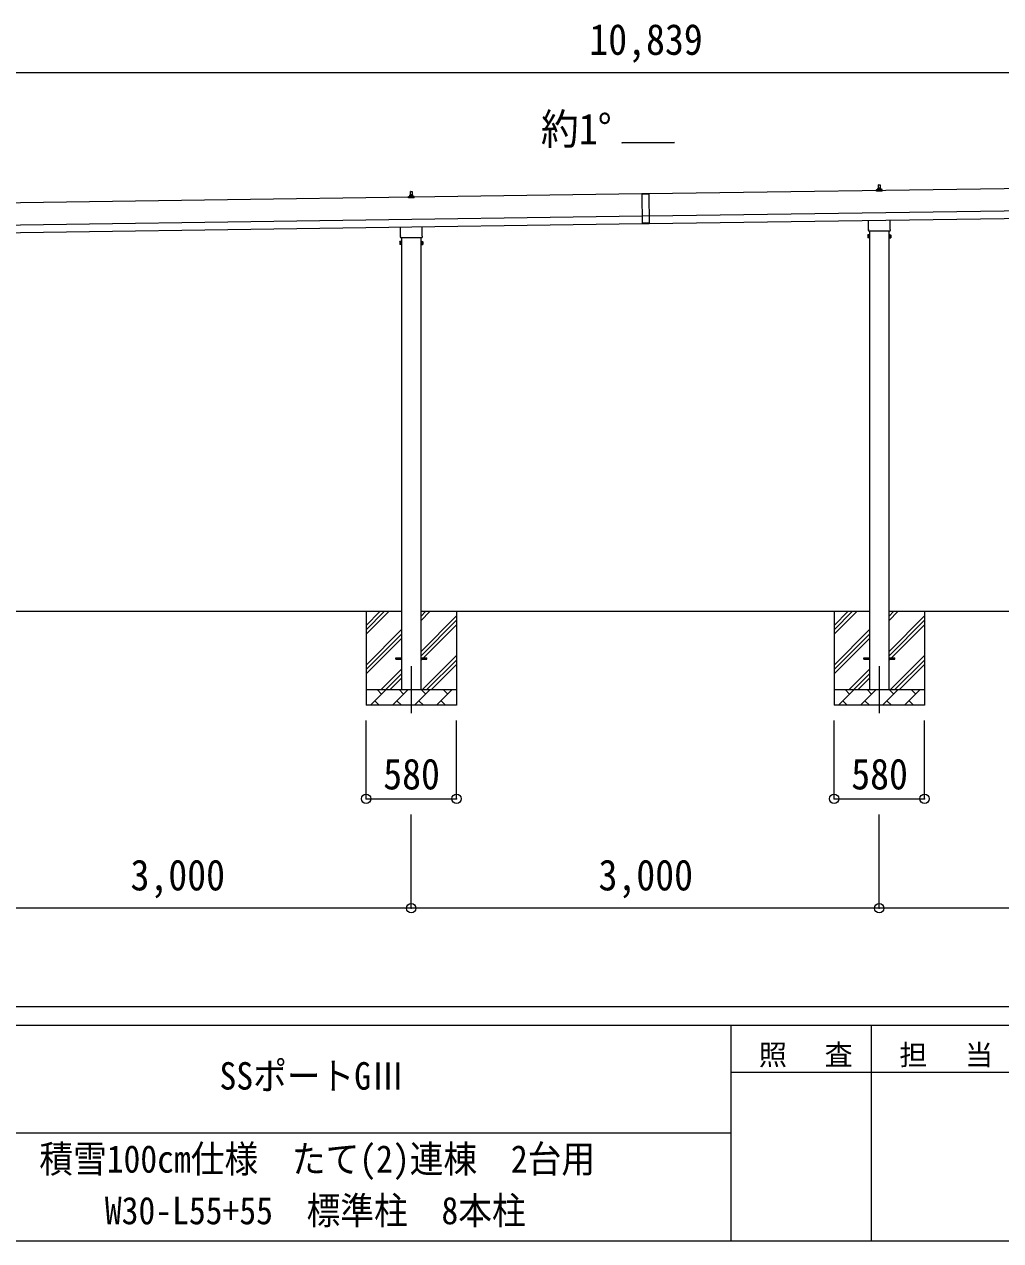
# Model space of a CAD drawing. Units: millimetres at full size, sheet at 1:60. Extents: x -16864 to 16864, y -11640 to 11640.
# Drawn here: x 874 to 7132, y -11640 to -3847 of the extents above; entities that cross this region are included whole.
import ezdxf
from ezdxf.enums import TextEntityAlignment as Align

# ---------------------------------------------------------------- set-up
doc = ezdxf.new("R2010")
doc.units = ezdxf.units.MM
doc.header["$LTSCALE"] = 60
doc.header["$PDMODE"] = 32
doc.header["$PDSIZE"] = 60
doc.linetypes.add('CHAIN1', pattern=[8, 5, -1, 1, -1])
for name, color, linetype, lineweight in [('0-1_Defpoints', 7, 'CHAIN1', 9), ('0-2_TEXT1', 4, 'Continuous', 9), ('0-3_SHAPE', 7, 'Continuous', 9), ('0-7_PARTS2', 7, 'Continuous', 9), ('0-8_TABLE1', 6, 'Continuous', 9), ('F-0', 7, 'Continuous', 9)]:
    doc.layers.add(name, color=color, linetype=linetype, lineweight=lineweight)
doc.styles.add('ＭＳ ゴシック', font='')
doc.styles.get('ＭＳ ゴシック').set_extended_font_data('MS Gothic')

msp = doc.modelspace()

# ---------------------------------------------------------------- linework, layer by layer
at = {"layer": '0-1_Defpoints'}
for p, q in [((3354.36, -7959.13), (3354.36, -8308.13)), ((6354.36, -7959.13), (6354.36, -8308.13))]:
    msp.add_line(p, q, dxfattribs=at)
at = {"layer": '0-2_TEXT1'}
for p, q in [((5042.26, -4603.3), (4706.26, -4608.1)), ((10242.05, -4856.47), (4877.1, -4933.11)), ((6336.41, -4914.66), (6336.41, -4906.94)), ((6336.79, -4906.16), (6372.53, -4906.16)), ((6337.18, -4905.97), (6343.9, -4904.34)), ((6344.28, -4904.16), (6365.04, -4904.16)), ((6344.66, -4903.37), (6344.66, -4899.16)), ((6345.66, -4899.16), (6363.66, -4899.16)), ((6348.66, -4899.16), (6349.39, -4875.63)), ((6350.39, -4874.66), (6358.94, -4874.66)), ((6359.94, -4875.63), (6360.66, -4899.16)), ((6364.66, -4903.37), (6364.66, -4899.16)), ((6372.15, -4905.97), (6365.43, -4904.34)), ((6372.91, -4914.66), (6372.91, -4906.94)), ((4832.1, -4933.76), (-532.85, -5010.4)), ((3336.41, -4957.51), (3336.41, -4949.8)), ((3372.91, -4957.51), (3336.41, -4957.51)), ((3336.79, -4949.01), (3372.53, -4949.01)), ((3337.18, -4948.83), (3343.9, -4947.2)), ((3344.28, -4947.01), (3365.04, -4947.01)), ((3344.66, -4946.23), (3344.66, -4942.01)), ((3345.66, -4942.01), (3363.66, -4942.01)), ((3348.66, -4942.01), (3349.39, -4918.49)), ((3350.39, -4917.51), (3358.94, -4917.51)), ((3359.94, -4918.49), (3360.66, -4942.01)), ((3364.66, -4946.23), (3364.66, -4942.01)), ((3372.15, -4948.83), (3365.43, -4947.2)), ((3372.91, -4957.51), (3372.91, -4949.8)), ((4832.09, -4932.76), (4877.09, -4932.11)), ((4832.09, -4932.76), (4834.84, -5125.24)), ((4877.1, -4933.11), (4832.1, -4933.76)), ((4877.09, -4932.11), (4879.83, -5124.59)), ((6372.91, -4914.66), (6336.41, -4914.66)), ((4879.1, -5073.1), (10244.05, -4996.46)), ((4879.81, -5123.09), (10244.77, -5046.45)), ((-530.85, -5150.38), (4834.1, -5073.74)), ((-530.13, -5200.38), (4834.82, -5123.74)), ((4879.11, -5074.1), (4834.12, -5074.74)), ((4879.76, -5119.59), (4834.77, -5120.24)), ((4879.83, -5124.59), (4834.84, -5125.24)), ((6286.06, -5158.64), (6286.06, -5103)), ((6422.66, -5101.05), (6422.66, -5158.64)), ((3284.36, -5210.27), (3284.36, -5204.77)), ((3286.06, -5201.5), (3286.06, -5145.86)), ((3422.29, -5213.77), (3286.42, -5213.77)), ((3291.86, -5213.77), (3291.86, -8109.13)), ((3416.86, -8109.13), (3416.86, -5213.77)), ((3422.66, -5143.91), (3422.66, -5201.5)), ((3424.36, -5204.77), (3424.36, -5210.27)), ((6280.36, -5196.92), (6281.11, -5195.6)), ((6280.36, -5196.92), (6280.36, -5213.92)), ((6280.36, -5213.92), (6281.11, -5215.23)), ((6287.36, -5200.51), (6281.11, -5200.51)), ((6287.36, -5210.32), (6281.11, -5210.32)), ((6287.36, -5215.23), (6281.11, -5215.23)), ((6284.36, -5167.42), (6284.36, -5161.92)), ((6422.29, -5170.92), (6286.42, -5170.92)), ((6289.86, -5214.62), (6287.36, -5214.62)), ((6291.86, -5170.92), (6291.86, -8109.13)), ((6416.86, -8109.13), (6416.86, -5170.92)), ((6418.86, -5214.62), (6421.36, -5214.62)), ((6421.36, -5200.51), (6427.6, -5200.51)), ((6421.36, -5210.32), (6427.6, -5210.32)), ((6421.36, -5215.23), (6427.6, -5215.23)), ((6424.36, -5161.92), (6424.36, -5167.42)), ((6428.36, -5196.92), (6427.6, -5195.6)), ((6428.36, -5213.92), (6427.6, -5215.23)), ((6428.36, -5196.92), (6428.36, -5213.92)), ((3280.36, -5239.77), (3281.11, -5238.46)), ((3280.36, -5239.77), (3280.36, -5256.77)), ((3280.36, -5256.77), (3281.11, -5258.09)), ((3287.36, -5243.37), (3281.11, -5243.37)), ((3287.36, -5253.18), (3281.11, -5253.18)), ((3287.36, -5258.09), (3281.11, -5258.09)), ((3289.86, -5257.47), (3287.36, -5257.47)), ((3418.86, -5257.47), (3421.36, -5257.47)), ((3421.36, -5243.37), (3427.6, -5243.37)), ((3421.36, -5253.18), (3427.6, -5253.18)), ((3421.36, -5258.09), (3427.6, -5258.09)), ((3428.36, -5239.77), (3427.6, -5238.46)), ((3428.36, -5256.77), (3427.6, -5258.09)), ((3428.36, -5239.77), (3428.36, -5256.77)), ((3254.36, -7904.63), (3291.86, -7904.63)), ((3254.36, -7913.63), (3254.36, -7904.63)), ((3254.36, -7904.63), (3291.86, -7904.63)), ((3254.36, -7913.63), (3254.36, -7904.63)), ((3254.36, -7913.63), (3291.86, -7913.63)), ((3254.36, -7913.63), (3291.86, -7913.63)), ((3416.86, -7904.63), (3454.36, -7904.63)), ((3416.86, -7904.63), (3454.36, -7904.63)), ((3416.86, -7913.63), (3454.36, -7913.63)), ((3416.86, -7913.63), (3454.36, -7913.63)), ((3454.36, -7913.63), (3454.36, -7904.63)), ((3454.36, -7913.63), (3454.36, -7904.63)), ((6254.36, -7904.63), (6291.86, -7904.63)), ((6254.36, -7913.63), (6254.36, -7904.63)), ((6254.36, -7904.63), (6291.86, -7904.63)), ((6254.36, -7913.63), (6254.36, -7904.63)), ((6254.36, -7913.63), (6291.86, -7913.63)), ((6254.36, -7913.63), (6291.86, -7913.63)), ((6416.86, -7904.63), (6454.36, -7904.63)), ((6416.86, -7904.63), (6454.36, -7904.63)), ((6416.86, -7913.63), (6454.36, -7913.63)), ((6416.86, -7913.63), (6454.36, -7913.63)), ((6454.36, -7913.63), (6454.36, -7904.63)), ((6454.36, -7913.63), (6454.36, -7904.63))]:
    msp.add_line(p, q, dxfattribs=at)
for points in [[(6287.36, -5215.23), (6287.36, -5195.6), (6281.11, -5195.6)], [(6287.36, -5214.62), (6287.36, -5196.22), (6289.86, -5196.22)], [(6421.36, -5214.62), (6421.36, -5196.22), (6418.86, -5196.22)], [(6421.36, -5215.23), (6421.36, -5195.6), (6427.6, -5195.6)], [(3287.36, -5258.09), (3287.36, -5238.46), (3281.11, -5238.46)], [(3287.36, -5257.47), (3287.36, -5239.07), (3289.86, -5239.07)], [(3421.36, -5257.47), (3421.36, -5239.07), (3418.86, -5239.07)], [(3421.36, -5258.09), (3421.36, -5238.46), (3427.6, -5238.46)]]:
    msp.add_lwpolyline(points, dxfattribs=at)
for points in [[(6289.86, -5215.92), (6289.86, -5194.92), (6291.86, -5194.92), (6291.86, -5215.92)], [(6418.86, -5215.92), (6418.86, -5194.92), (6416.86, -5194.92), (6416.86, -5215.92)], [(3289.86, -5258.77), (3289.86, -5237.77), (3291.86, -5237.77), (3291.86, -5258.77)], [(3418.86, -5258.77), (3418.86, -5237.77), (3416.86, -5237.77), (3416.86, -5258.77)]]:
    msp.add_lwpolyline(points, close=True, dxfattribs=at)
for centre, radius, start, end in [((6337.41, -4906.94), 1, 103.62699, 180), ((6343.66, -4903.37), 1, 283.62699, 0), ((6348.75, -4899.79), 4.13, 90, 171.17633), ((6345.66, -4900.16), 1, 90, 180), ((6350.39, -4875.66), 1, 90, 178.60509), ((6358, -4899.16), 4.83, 133.60282, 180), ((6351.33, -4899.16), 4.83, 0, 46.39718), ((6358.94, -4875.66), 1, 1.39491, 90), ((6360.58, -4899.79), 4.13, 8.82367, 90), ((6363.66, -4900.16), 1, 0, 90), ((6365.66, -4903.37), 1, 180, 256.37301), ((6371.91, -4906.94), 1, 0, 76.37301), ((3337.41, -4949.8), 1, 103.62699, 180), ((3343.66, -4946.23), 1, 283.62699, 0), ((3348.75, -4942.65), 4.13, 90, 171.17633), ((3345.66, -4943.01), 1, 90, 180), ((3350.39, -4918.51), 1, 90, 178.60509), ((3358, -4942.01), 4.83, 133.60282, 180), ((3351.33, -4942.01), 4.83, 0, 46.39718), ((3358.94, -4918.51), 1, 1.39491, 90), ((3360.58, -4942.65), 4.13, 8.82367, 90), ((3363.66, -4943.01), 1, 0, 90), ((3365.66, -4946.23), 1, 180, 256.37301), ((3371.91, -4949.8), 1, 0, 76.37301), ((3288.36, -5204.77), 4, 125.09963, 180), ((3288.36, -5210.27), 4, 180, 194.47751), ((3288.36, -5210.27), 4, 194.47751, 241.04498), ((3420.36, -5210.27), 4, 298.95502, 345.52249), ((3420.36, -5204.77), 4, 0, 54.90037), ((3420.36, -5210.27), 4, 345.52249, 0), ((6284.7, -5198.06), 4.34, 145.61575, 214.38425), ((6284.7, -5212.78), 4.34, 145.61575, 214.38425), ((6296.6, -5205.42), 16.24, 162.41205, 197.58795), ((6288.36, -5161.92), 4, 125.09963, 180), ((6288.36, -5167.42), 4, 180, 194.47751), ((6288.36, -5167.42), 4, 194.47751, 241.04498), ((6420.36, -5167.42), 4, 298.95502, 345.52249), ((6420.36, -5161.92), 4, 0, 54.90037), ((6420.36, -5167.42), 4, 345.52249, 0), ((6412.11, -5205.42), 16.24, 342.41205, 17.58795), ((6424.01, -5198.06), 4.34, 325.61575, 34.38425), ((6424.01, -5212.78), 4.34, 325.61575, 34.38425), ((3284.7, -5240.91), 4.34, 145.61575, 214.38425), ((3296.6, -5248.27), 16.24, 162.41205, 197.58795), ((3284.7, -5255.63), 4.34, 145.61575, 214.38425), ((3412.11, -5248.27), 16.24, 342.41205, 17.58795), ((3424.01, -5240.91), 4.34, 325.61575, 34.38425), ((3424.01, -5255.63), 4.34, 325.61575, 34.38425)]:
    msp.add_arc(centre, radius, start, end, dxfattribs=at)
at = {"layer": '0-3_SHAPE'}
for p, q in [((3291.86, -7609.13), (416.86, -7609.13)), ((3064.36, -7725.9), (3181.12, -7609.13)), ((3064.36, -7754.18), (3209.41, -7609.13)), ((3064.36, -7697.61), (3152.84, -7609.13)), ((3064.36, -7609.13), (3064.36, -8209.13)), ((6291.86, -7609.13), (3416.86, -7609.13)), ((3416.86, -7637.96), (3445.68, -7609.13)), ((3416.86, -7666.24), (3473.96, -7609.13)), ((3416.86, -7864.23), (3644.36, -7636.73)), ((3644.36, -7609.13), (3644.36, -8209.13)), ((6064.36, -7725.9), (6181.12, -7609.13)), ((6064.36, -7754.18), (6209.41, -7609.13)), ((6064.36, -7697.61), (6152.84, -7609.13)), ((6064.36, -7609.13), (6064.36, -8209.13)), ((9291.86, -7609.13), (6416.86, -7609.13)), ((6416.86, -7637.96), (6445.68, -7609.13)), ((6416.86, -7666.24), (6473.96, -7609.13)), ((6416.86, -7864.23), (6644.36, -7636.73)), ((6644.36, -7609.13), (6644.36, -8209.13)), ((3416.86, -7892.51), (3644.36, -7665.01)), ((3416.86, -7920.8), (3644.36, -7693.3)), ((6416.86, -7892.51), (6644.36, -7665.01)), ((6416.86, -7920.8), (6644.36, -7693.3)), ((3064.36, -7952.17), (3291.86, -7724.67)), ((3064.36, -7980.46), (3291.86, -7752.96)), ((3064.36, -8008.74), (3291.86, -7781.24)), ((6064.36, -7952.17), (6291.86, -7724.67)), ((6064.36, -7980.46), (6291.86, -7752.96)), ((6064.36, -8008.74), (6291.86, -7781.24)), ((3426.51, -8109.13), (3644.36, -7891.29)), ((3454.8, -8109.13), (3644.36, -7919.57)), ((3483.08, -8109.13), (3644.36, -7947.86)), ((6426.51, -8109.13), (6644.36, -7891.29)), ((6454.8, -8109.13), (6644.36, -7919.57)), ((6483.08, -8109.13), (6644.36, -7947.86)), ((3161.95, -8109.13), (3291.86, -7979.23)), ((3190.24, -8109.13), (3291.86, -8007.51)), ((6161.95, -8109.13), (6291.86, -7979.23)), ((6190.24, -8109.13), (6291.86, -8007.51)), ((3218.52, -8109.13), (3291.86, -8035.8)), ((6218.52, -8109.13), (6291.86, -8035.8)), ((3064.36, -8109.13), (3644.36, -8109.13)), ((3092.22, -8209.13), (3192.22, -8109.13)), ((3120.78, -8180.58), (3149.33, -8209.13)), ((3163.67, -8137.68), (3135.12, -8109.13)), ((3233.64, -8209.13), (3333.64, -8109.13)), ((3262.2, -8180.58), (3290.75, -8209.13)), ((3305.09, -8137.68), (3276.54, -8109.13)), ((3375.07, -8209.13), (3475.07, -8109.13)), ((3403.62, -8180.58), (3432.17, -8209.13)), ((3446.51, -8137.68), (3417.96, -8109.13)), ((3516.49, -8209.13), (3616.49, -8109.13)), ((3545.04, -8180.58), (3573.59, -8209.13)), ((3587.93, -8137.68), (3559.38, -8109.13)), ((6064.36, -8109.13), (6644.36, -8109.13)), ((6092.22, -8209.13), (6192.22, -8109.13)), ((6120.78, -8180.58), (6149.33, -8209.13)), ((6163.67, -8137.68), (6135.12, -8109.13)), ((6233.64, -8209.13), (6333.64, -8109.13)), ((6262.2, -8180.58), (6290.75, -8209.13)), ((6305.09, -8137.68), (6276.54, -8109.13)), ((6375.07, -8209.13), (6475.07, -8109.13)), ((6403.62, -8180.58), (6432.17, -8209.13)), ((6446.51, -8137.68), (6417.96, -8109.13)), ((6516.49, -8209.13), (6616.49, -8109.13)), ((6545.04, -8180.58), (6573.59, -8209.13)), ((6587.93, -8137.68), (6559.38, -8109.13)), ((3644.36, -8209.13), (3064.36, -8209.13)), ((6644.36, -8209.13), (6064.36, -8209.13))]:
    msp.add_line(p, q, dxfattribs=at)
at = {"layer": '0-7_PARTS2', "color": 4}
for p, q in [((4706.26, -4608.1), (4706.26, -4603.3)), ((4706.26, -4603.3), (5042.26, -4603.3))]:
    msp.add_line(p, q, dxfattribs=at)
at = {"layer": '0-8_TABLE1'}
for p, q in [((10275.06, -4156.49), (-563.86, -4156.49)), ((3064.36, -8808.13), (3064.36, -8308.13)), ((3644.36, -8808.13), (3644.36, -8308.13)), ((6064.36, -8808.13), (6064.36, -8308.13)), ((6644.36, -8808.13), (6644.36, -8308.13)), ((3064.36, -8808.13), (3644.36, -8808.13)), ((6064.36, -8808.13), (6644.36, -8808.13)), ((3354.36, -9510.13), (3354.36, -8910.13)), ((6354.36, -9510.13), (6354.36, -8910.13)), ((3354.36, -9510.13), (354.36, -9510.13)), ((6354.36, -9510.13), (3354.36, -9510.13)), ((9354.36, -9510.13), (6354.36, -9510.13))]:
    msp.add_line(p, q, dxfattribs=at)
for p in [(3064.36, -8808.13), (3644.36, -8808.13), (6064.36, -8808.13), (6644.36, -8808.13), (3354.36, -9510.13), (6354.36, -9510.13)]:
    msp.add_point(p, dxfattribs=at)
at = {"layer": 'F-0', "color": 5, "lineweight": 5}
for p, q in [((-16864.12, -10140), (16015.88, -10140)), ((-16864.12, -10260), (10682.37, -10260)), ((5402.37, -10260), (5402.37, -11640)), ((6302.37, -10260), (6302.37, -11640)), ((5402.37, -10560), (9002.37, -10560)), ((-6897.63, -10950), (5402.37, -10950)), ((-16864.12, -11640), (16015.88, -11640))]:
    msp.add_line(p, q, dxfattribs=at)

# ---------------------------------------------------------------- texts
at = {"layer": '0-7_PARTS2', "style": 'ＭＳ ゴシック', "width": 0.9}
msp.add_text('約1°', height=197.9, dxfattribs=at).set_placement((4185.18, -4675.85), align=Align.BOTTOM_LEFT)
at = {"layer": '0-8_TABLE1', "color": 7, "style": 'ＭＳ ゴシック', "width": 0.9}
for s, p in [('10,839', (4495.6, -4101.49)), ('580', (3174.36, -8808.13)), ('580', (6174.36, -8808.13)), ('3,000', (1554.36, -9455.13)), ('3,000', (4554.36, -9455.13))]:
    msp.add_text(s, height=197.9, dxfattribs=at).set_placement(p, align=Align.BOTTOM_LEFT)
at = {"layer": 'F-0', "style": 'ＭＳ ゴシック', "width": 0.9}
for s, p in [('SSポートGⅢ', (2124.87, -10725)), ('積雪100cm仕様\u3000たて(2)連棟\u30002台用', (969.87, -11256.91)), ('W30-L55+55\u3000標準柱\u30008本柱', (1389.87, -11587.74))]:
    msp.add_text(s, height=176, dxfattribs=at).set_placement(p, align=Align.BOTTOM_LEFT)
at = {"layer": 'F-0', "char_height": 132, "attachment_point": 7, "style": 'ＭＳ ゴシック'}
for s, insert in [('\\T1.17;照\u3000査', (5582.37, -10530)), ('\\T1.17;担\u3000当', (6482.37, -10530))]:
    msp.add_mtext(s, dxfattribs=dict(at, insert=insert))

doc.saveas('drawing.dxf')
